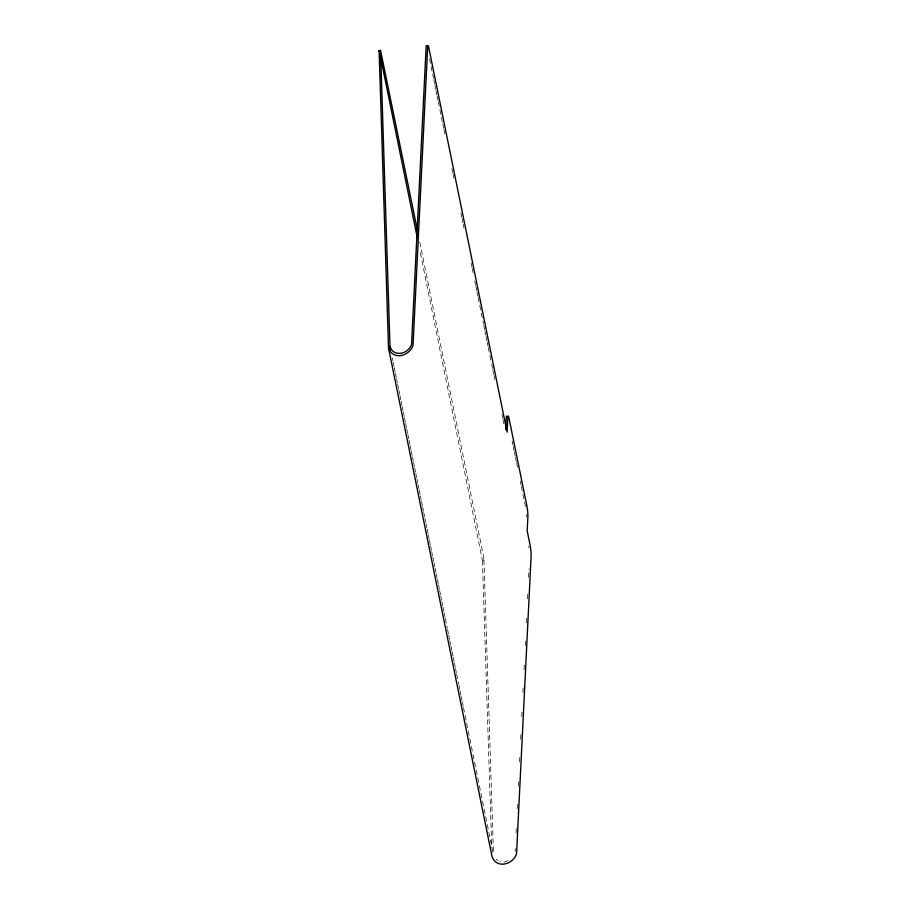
<?xml version="1.0" encoding="UTF-8"?>
<svg xmlns="http://www.w3.org/2000/svg" width="910" height="910" viewBox="0 0 910 910"><rect width="100%" height="100%" fill="white"/><g stroke="black" fill="none" stroke-linecap="round" stroke-linejoin="round"><path stroke-width="0.68" stroke-dasharray="4.55 3.41" d="M515.14 851.498L515.276 848.666M516.038 833.037L516.391 825.939M517.221 808.899L517.574 801.801M518.336 786.172L518.677 779.074M519.519 762.034L519.86 754.936M520.622 739.307L520.975 732.209M521.737 716.591L522.09 709.493M522.92 692.453L523.261 685.344M524.035 669.726L524.376 662.628M525.207 645.588L525.559 638.479M526.321 622.861L526.674 615.763M527.504 598.723L527.777 593.036M528.551 577.418L528.96 568.898M508.189 860.644L503.947 862.134L499.806 861.611M419.783 242.14L483.665 557.113L483.927 559.957L482.391 560.185L491.753 847.972M483.927 559.957L482.391 560.185L419.772 249.852M496.143 859.12L497.895 860.598M512.102 440.975L512.944 445.115M513.229 446.491L514.07 450.632M514.343 452.008L515.197 456.149M515.47 457.537L516.311 461.677M516.596 463.053L517.437 467.194M520.247 481.003L521.089 485.144M521.373 486.52L525.309 505.846A7.906 0.944 83.4 0 1 525.468 506.711M429.531 58.854L432.352 72.743M432.637 74.131L433.49 78.294M433.774 79.682L434.616 83.845M434.9 85.233L435.753 89.396M436.038 90.784L436.88 94.947M437.164 96.335L438.006 100.509M438.29 101.897L442.533 122.713M442.817 124.101L443.659 128.276M443.943 129.664L444.797 133.827M451.861 168.532L452.714 172.695M452.987 174.083L453.84 178.246M460.904 212.951L461.757 217.126M462.041 218.514L462.883 222.677M463.167 224.065L464.02 228.228M471.084 262.933L471.926 267.096M472.21 268.484L473.063 272.647M474.758 280.985L475.6 285.149M475.885 286.536L476.738 290.7M477.022 292.087L477.864 296.25M478.148 297.638L483.517 324.017M483.801 325.405L484.643 329.568M484.928 330.956L485.781 335.119M486.065 336.518L486.907 340.681M487.191 342.069L488.044 346.232M488.317 347.62L491.434 362.885M491.718 364.273L492.56 368.448M492.845 369.835L493.698 373.999M493.971 375.386L494.824 379.55M501.888 414.255L502.741 418.418M503.025 419.806L503.867 423.969M392.301 357.96L392.858 360.747M393.143 362.135L393.996 366.32M394.28 367.708L395.133 371.883M395.418 373.282L396.271 377.457M396.555 378.856L397.397 383.03M397.681 384.429L398.534 388.604M398.819 389.992L399.672 394.178M399.956 395.566L400.81 399.752M401.082 401.139L401.936 405.325M402.22 406.713L403.073 410.899M403.358 412.287L404.211 416.462M404.495 417.861L405.337 422.035M405.621 423.434L406.474 427.609M406.759 429.008L407.612 433.183M407.896 434.57L408.749 438.757M409.034 440.144L409.875 444.33M410.16 445.718L411.013 449.904M411.297 451.292L412.15 455.466M412.435 456.865L413.288 461.04M413.572 462.439L414.414 466.614M414.698 468.013L415.551 472.188M415.836 473.587L416.689 477.761M416.973 479.149L417.815 483.335M418.099 484.723L418.953 488.909M419.237 490.297L420.09 494.483M420.375 495.87L421.228 500.045M421.512 501.444L422.354 505.619M422.638 507.018L423.491 511.192M423.776 512.592L424.629 516.766M424.913 518.165L425.766 522.34M426.051 523.728L426.892 527.914M427.177 529.301L428.03 533.487M428.314 534.875L429.167 539.061M429.452 540.449L430.293 544.624M430.578 546.023L431.431 550.197M431.715 551.596L432.568 555.771M432.853 557.17L433.706 561.345M433.99 562.733L434.832 566.919M435.116 568.306L435.97 572.492M436.254 573.88L437.107 578.066M437.391 579.454L438.245 583.64M438.529 585.028L439.371 589.202M439.655 590.601L440.508 594.776M440.793 596.175L441.646 600.35M441.93 601.749L442.783 605.923M443.056 607.311L443.909 611.497M444.194 612.885L445.047 617.071M445.331 618.459L447.31 628.207M447.595 629.606L448.448 633.781M448.732 635.18L449.585 639.355M449.87 640.754L450.723 644.928M451.007 646.327L451.849 650.502M452.134 651.89L452.987 656.076M453.271 657.464L454.124 661.65M454.409 663.037L455.262 667.223M455.535 668.611L456.388 672.786M456.672 674.185L458.663 683.933M458.947 685.332L459.789 689.507M460.073 690.906L460.926 695.081M461.211 696.468L462.064 700.654M462.348 702.042L463.201 706.228M463.486 707.616L492.97 852.499M483.938 560.025L493.447 852.442M526.355 514.559A7.906 0.944 83.4 0 1 526.367 516.835M528.699 545.989A7.906 0.944 83.4 0 1 529.006 547.9"/><path stroke-width="1.36" d="M505.698 429.611L506.29 417.474A6.87 0.819 83.4 0 1 507.166 417.099M379.106 50.539L388.513 347.995L492.026 856.469C496.416 869.198 513.206 864.659 516.562 853.637L531.121 555.942A7.906 0.944 83.4 0 0 530.064 544.953L527.197 530.871L527.891 516.652A7.906 0.944 83.4 0 0 526.845 505.664L508.838 417.428A6.87 0.819 83.4 0 0 507.916 416.439L507.097 432.125L428.655 46.979A6.87 0.819 83.4 0 0 427.723 45.978L413.049 345.163C409.693 356.185 392.904 360.735 388.513 347.995M417.235 229.627L380.516 50.13L390.026 346.812C393.985 357.63 408.442 353.876 411.559 344.446L426.142 46.535A6.87 0.819 83.4 0 1 426.699 45.932M379.845 53.701L417.224 237.328M390.026 346.812L390.595 349.599M380.403 50.721L378.856 50.949L380.403 50.755"/></g></svg>
